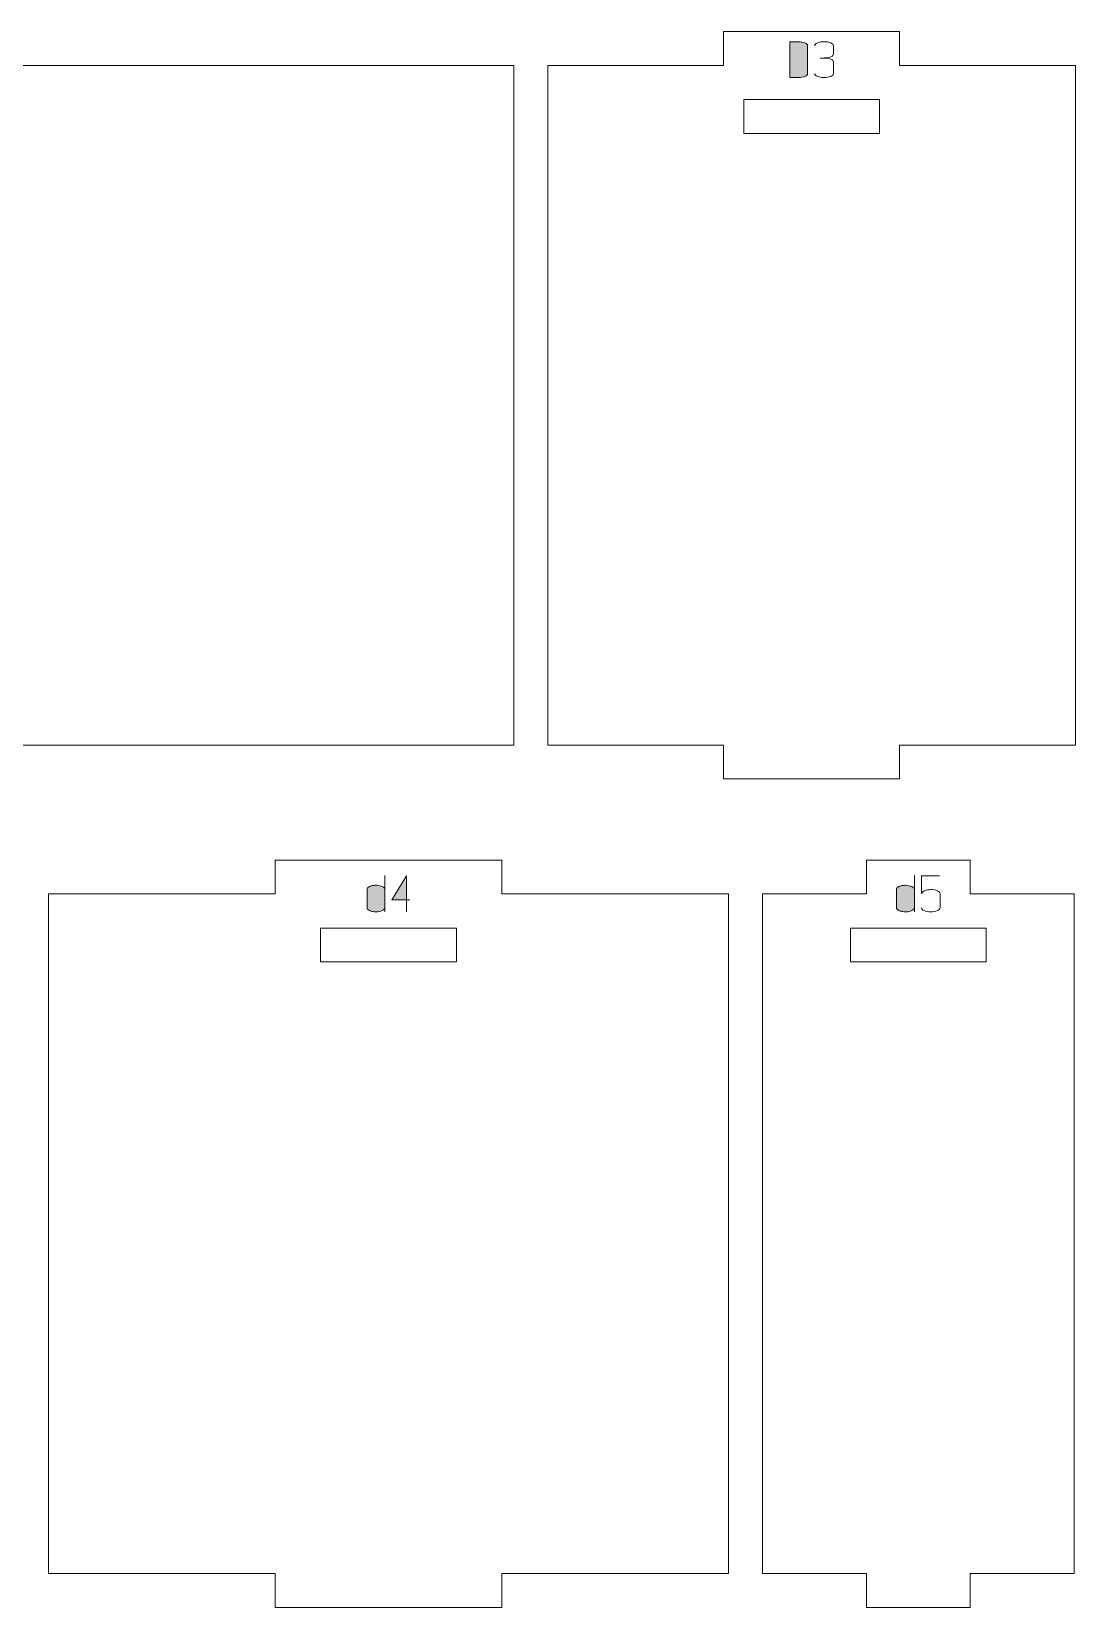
# Model space of a CAD drawing. Header units: centimetres. Extents: x -250 to 250, y -508 to 508.
# Drawn here: x -203.37 to -194.15, y 132.69 to 146.6 of the extents above; entities that cross this region are included whole.
import ezdxf

# ---------------------------------------------------------------- set-up
doc = ezdxf.new("R2010")
doc.units = ezdxf.units.CM
doc.header["$MEASUREMENT"] = 0
doc.layers.add('Capa 1', color=7, linetype='Continuous')

msp = doc.modelspace()

# ---------------------------------------------------------------- hatches: boundary and pattern name
at = {"layer": 'Capa 1', "true_color": 0x3e4095}
h = msp.add_hatch(color=175, dxfattribs=at)
edge = h.paths.add_edge_path()
edge.add_spline(control_points=[(-196.67141, 146.19656), (-196.67141, 146.19656), (-196.67141, 146.513), (-196.67141, 146.513), (-196.67141, 146.513), (-196.59666, 146.513), (-196.59666, 146.513), (-196.57373, 146.513), (-196.55416, 146.50948), (-196.53795, 146.50245), (-196.52206, 146.49542), (-196.51411, 146.48717), (-196.51411, 146.47769), (-196.51411, 146.47769), (-196.51411, 146.23187), (-196.51411, 146.23187), (-196.51411, 146.22209), (-196.52206, 146.21368), (-196.53795, 146.20665), (-196.55324, 146.19992), (-196.57281, 146.19656), (-196.59666, 146.19656), (-196.59666, 146.19656), (-196.67141, 146.19656), (-196.67141, 146.19656)], knot_values=[0, 0, 0, 0, 0.125, 0.125, 0.125, 0.25, 0.25, 0.25, 0.375, 0.375, 0.375, 0.5, 0.5, 0.5, 0.625, 0.625, 0.625, 0.75, 0.75, 0.75, 0.875, 0.875, 0.875, 1, 1, 1, 1], degree=3, periodic=1)
h = msp.add_hatch(color=175, dxfattribs=at)
edge = h.paths.add_edge_path()
edge.add_spline(control_points=[(-196.67141, 146.513), (-196.67141, 146.513), (-196.67141, 146.19656), (-196.67141, 146.19656), (-196.67141, 146.19656), (-196.59666, 146.19656), (-196.59666, 146.19656), (-196.57281, 146.19656), (-196.55324, 146.19992), (-196.53795, 146.20665), (-196.52206, 146.21368), (-196.51411, 146.22209), (-196.51411, 146.23187), (-196.51411, 146.23187), (-196.51411, 146.47769), (-196.51411, 146.47769), (-196.51411, 146.48717), (-196.52206, 146.49542), (-196.53795, 146.50245), (-196.55416, 146.50948), (-196.57373, 146.513), (-196.59666, 146.513), (-196.59666, 146.513), (-196.67141, 146.513), (-196.67141, 146.513)], knot_values=[0, 0, 0, 0, 0.125, 0.125, 0.125, 0.25, 0.25, 0.25, 0.375, 0.375, 0.375, 0.5, 0.5, 0.5, 0.625, 0.625, 0.625, 0.75, 0.75, 0.75, 0.875, 0.875, 0.875, 1, 1, 1, 1], degree=3, periodic=1)
h = msp.add_hatch(color=175, dxfattribs=at)
edge = h.paths.add_edge_path()
edge.add_spline(control_points=[(-196.36873, 146.19656), (-196.39227, 146.19656), (-196.41192, 146.2), (-196.42766, 146.20688), (-196.44341, 146.21376), (-196.45128, 146.22209), (-196.45128, 146.23187), (-196.45128, 146.22209), (-196.44341, 146.21376), (-196.42766, 146.20688), (-196.41192, 146.2), (-196.39227, 146.19656), (-196.36873, 146.19656), (-196.34519, 146.19656), (-196.32554, 146.2), (-196.3098, 146.20688), (-196.29405, 146.21376), (-196.28618, 146.22209), (-196.28618, 146.23187), (-196.28618, 146.23187), (-196.28618, 146.33506), (-196.28618, 146.33506), (-196.28618, 146.34332), (-196.29184, 146.3505), (-196.30315, 146.35661), (-196.31446, 146.36273), (-196.34763, 146.36686), (-196.40267, 146.369), (-196.34794, 146.37236), (-196.31507, 146.37634), (-196.30407, 146.38092), (-196.29306, 146.38551), (-196.2871, 146.393), (-196.28618, 146.40339), (-196.28618, 146.40339), (-196.28618, 146.47769), (-196.28618, 146.47769), (-196.28618, 146.48747), (-196.29405, 146.4958), (-196.3098, 146.50268), (-196.32554, 146.50956), (-196.34519, 146.513), (-196.36873, 146.513), (-196.39227, 146.513), (-196.41192, 146.50956), (-196.42766, 146.50268), (-196.44341, 146.4958), (-196.45128, 146.48747), (-196.45128, 146.47769), (-196.45128, 146.48747), (-196.44341, 146.4958), (-196.42766, 146.50268), (-196.41192, 146.50956), (-196.39227, 146.513), (-196.36873, 146.513), (-196.34519, 146.513), (-196.32554, 146.50956), (-196.3098, 146.50268), (-196.29405, 146.4958), (-196.28618, 146.48747), (-196.28618, 146.47769), (-196.28618, 146.47769), (-196.28618, 146.40339), (-196.28618, 146.40339), (-196.2871, 146.393), (-196.29306, 146.38551), (-196.30407, 146.38092), (-196.31507, 146.37634), (-196.34794, 146.37236), (-196.40267, 146.369), (-196.34763, 146.36686), (-196.31446, 146.36273), (-196.30315, 146.35661), (-196.29184, 146.3505), (-196.28618, 146.34332), (-196.28618, 146.33506), (-196.28618, 146.33506), (-196.28618, 146.23187), (-196.28618, 146.23187), (-196.28618, 146.22209), (-196.29405, 146.21376), (-196.3098, 146.20688), (-196.32554, 146.2), (-196.34519, 146.19656), (-196.36873, 146.19656)], knot_values=[0, 0, 0, 0, 0.03571429, 0.03571429, 0.03571429, 0.07142857, 0.07142857, 0.07142857, 0.10714286, 0.10714286, 0.10714286, 0.14285714, 0.14285714, 0.14285714, 0.17857143, 0.17857143, 0.17857143, 0.21428571, 0.21428571, 0.21428571, 0.25, 0.25, 0.25, 0.28571429, 0.28571429, 0.28571429, 0.32142857, 0.32142857, 0.32142857, 0.35714286, 0.35714286, 0.35714286, 0.39285714, 0.39285714, 0.39285714, 0.42857143, 0.42857143, 0.42857143, 0.46428571, 0.46428571, 0.46428571, 0.5, 0.5, 0.5, 0.53571429, 0.53571429, 0.53571429, 0.57142857, 0.57142857, 0.57142857, 0.60714286, 0.60714286, 0.60714286, 0.64285714, 0.64285714, 0.64285714, 0.67857143, 0.67857143, 0.67857143, 0.71428571, 0.71428571, 0.71428571, 0.75, 0.75, 0.75, 0.78571429, 0.78571429, 0.78571429, 0.82142857, 0.82142857, 0.82142857, 0.85714286, 0.85714286, 0.85714286, 0.89285714, 0.89285714, 0.89285714, 0.92857143, 0.92857143, 0.92857143, 0.96428571, 0.96428571, 0.96428571, 1, 1, 1, 1], degree=3, periodic=1)
h = msp.add_hatch(color=175, dxfattribs=at)
edge = h.paths.add_edge_path()
edge.add_spline(control_points=[(-200.40699, 139.02903), (-200.40699, 139.02903), (-200.40699, 138.86576), (-200.40699, 138.86576), (-200.40699, 138.86118), (-200.40516, 138.85682), (-200.40149, 138.85269), (-200.39782, 138.84857), (-200.39247, 138.84482), (-200.38544, 138.84146), (-200.3784, 138.83809), (-200.36977, 138.83542), (-200.35952, 138.83343), (-200.34928, 138.83144), (-200.33759, 138.83045), (-200.32444, 138.83045), (-200.30487, 138.83045), (-200.28745, 138.83412), (-200.27216, 138.84146), (-200.25626, 138.84879), (-200.24831, 138.8569), (-200.24831, 138.86576), (-200.24831, 138.86576), (-200.24831, 139.15148), (-200.24831, 139.15148), (-200.24831, 139.15148), (-200.24831, 139.02903), (-200.24831, 139.02903), (-200.24831, 139.0382), (-200.25626, 139.04615), (-200.27216, 139.05288), (-200.28745, 139.05991), (-200.30487, 139.06373), (-200.32444, 139.06434), (-200.33759, 139.06434), (-200.34928, 139.06335), (-200.35952, 139.06136), (-200.36977, 139.05937), (-200.3784, 139.0567), (-200.38544, 139.05333), (-200.39247, 139.04997), (-200.39782, 139.04623), (-200.40149, 139.0421), (-200.40516, 139.03797), (-200.40699, 139.03361), (-200.40699, 139.02903)], knot_values=[0, 0, 0, 0, 0.06666667, 0.06666667, 0.06666667, 0.13333333, 0.13333333, 0.13333333, 0.2, 0.2, 0.2, 0.26666667, 0.26666667, 0.26666667, 0.33333333, 0.33333333, 0.33333333, 0.4, 0.4, 0.4, 0.46666667, 0.46666667, 0.46666667, 0.53333333, 0.53333333, 0.53333333, 0.6, 0.6, 0.6, 0.66666667, 0.66666667, 0.66666667, 0.73333333, 0.73333333, 0.73333333, 0.8, 0.8, 0.8, 0.86666667, 0.86666667, 0.86666667, 0.93333333, 0.93333333, 0.93333333, 1, 1, 1, 1], degree=3, periodic=1)
h = msp.add_hatch(color=175, dxfattribs=at)
edge = h.paths.add_edge_path()
edge.add_spline(control_points=[(-200.24831, 138.86576), (-200.24831, 138.8569), (-200.25626, 138.84879), (-200.27216, 138.84146), (-200.28745, 138.83412), (-200.30487, 138.83045), (-200.32444, 138.83045), (-200.33759, 138.83045), (-200.34928, 138.83144), (-200.35952, 138.83343), (-200.36977, 138.83542), (-200.3784, 138.83809), (-200.38544, 138.84146), (-200.39247, 138.84482), (-200.39782, 138.84857), (-200.40149, 138.85269), (-200.40516, 138.85682), (-200.40699, 138.86118), (-200.40699, 138.86576), (-200.40699, 138.86576), (-200.40699, 139.02903), (-200.40699, 139.02903), (-200.40699, 139.03361), (-200.40516, 139.03797), (-200.40149, 139.0421), (-200.39782, 139.04623), (-200.39247, 139.04997), (-200.38544, 139.05333), (-200.3784, 139.0567), (-200.36977, 139.05937), (-200.35952, 139.06136), (-200.34928, 139.06335), (-200.33759, 139.06434), (-200.32444, 139.06434), (-200.30487, 139.06373), (-200.28745, 139.05991), (-200.27216, 139.05288), (-200.25626, 139.04615), (-200.24831, 139.0382), (-200.24831, 139.02903), (-200.24831, 139.02903), (-200.24831, 138.86576), (-200.24831, 138.86576)], knot_values=[0, 0, 0, 0, 0.07142857, 0.07142857, 0.07142857, 0.14285714, 0.14285714, 0.14285714, 0.21428571, 0.21428571, 0.21428571, 0.28571429, 0.28571429, 0.28571429, 0.35714286, 0.35714286, 0.35714286, 0.42857143, 0.42857143, 0.42857143, 0.5, 0.5, 0.5, 0.57142857, 0.57142857, 0.57142857, 0.64285714, 0.64285714, 0.64285714, 0.71428571, 0.71428571, 0.71428571, 0.78571429, 0.78571429, 0.78571429, 0.85714286, 0.85714286, 0.85714286, 0.92857143, 0.92857143, 0.92857143, 1, 1, 1, 1], degree=3, periodic=1)
h = msp.add_hatch(color=175, dxfattribs=at)
edge = h.paths.add_edge_path()
edge.add_spline(control_points=[(-200.05707, 138.93501), (-200.05707, 138.93501), (-200.05707, 139.14735), (-200.05707, 139.14735), (-200.05707, 139.14735), (-200.18686, 138.93501), (-200.18686, 138.93501), (-200.18686, 138.93501), (-200.05707, 138.93501), (-200.05707, 138.93501)], knot_values=[0, 0, 0, 0, 0.33333333, 0.33333333, 0.33333333, 0.66666667, 0.66666667, 0.66666667, 1, 1, 1, 1], degree=3, periodic=1)
h = msp.add_hatch(color=175, dxfattribs=at)
edge = h.paths.add_edge_path()
edge.add_spline(control_points=[(-200.05707, 138.93501), (-200.05707, 138.93501), (-200.05707, 138.83045), (-200.05707, 138.83045), (-200.05707, 138.83045), (-200.05707, 138.93501), (-200.05707, 138.93501), (-200.05707, 138.93501), (-200.18686, 138.93501), (-200.18686, 138.93501), (-200.18686, 138.93501), (-200.05707, 139.14735), (-200.05707, 139.14735), (-200.05707, 139.14735), (-200.05707, 138.93501), (-200.05707, 138.93501), (-200.05707, 138.93501), (-200.02726, 138.93501), (-200.02726, 138.93501), (-200.02726, 138.93501), (-200.05707, 138.93501), (-200.05707, 138.93501)], knot_values=[0, 0, 0, 0, 0.14285714, 0.14285714, 0.14285714, 0.28571429, 0.28571429, 0.28571429, 0.42857143, 0.42857143, 0.42857143, 0.57142857, 0.57142857, 0.57142857, 0.71428571, 0.71428571, 0.71428571, 0.85714286, 0.85714286, 0.85714286, 1, 1, 1, 1], degree=3, periodic=1)
h = msp.add_hatch(color=175, dxfattribs=at)
edge = h.paths.add_edge_path()
edge.add_spline(control_points=[(-195.72887, 139.02903), (-195.72887, 139.02903), (-195.72887, 138.86576), (-195.72887, 138.86576), (-195.72887, 138.86118), (-195.72704, 138.85682), (-195.72337, 138.85269), (-195.7197, 138.84857), (-195.71435, 138.84482), (-195.70732, 138.84146), (-195.70028, 138.83809), (-195.69165, 138.83542), (-195.6814, 138.83343), (-195.67116, 138.83144), (-195.65947, 138.83045), (-195.64632, 138.83045), (-195.62675, 138.83045), (-195.60933, 138.83412), (-195.59404, 138.84146), (-195.57814, 138.84879), (-195.57019, 138.8569), (-195.57019, 138.86576), (-195.57019, 138.86576), (-195.57019, 139.15148), (-195.57019, 139.15148), (-195.57019, 139.15148), (-195.57019, 139.02903), (-195.57019, 139.02903), (-195.57019, 139.0382), (-195.57814, 139.04615), (-195.59404, 139.05288), (-195.60933, 139.05991), (-195.62675, 139.06373), (-195.64632, 139.06434), (-195.65947, 139.06434), (-195.67116, 139.06335), (-195.6814, 139.06136), (-195.69165, 139.05937), (-195.70028, 139.0567), (-195.70732, 139.05333), (-195.71435, 139.04997), (-195.7197, 139.04623), (-195.72337, 139.0421), (-195.72704, 139.03797), (-195.72887, 139.03361), (-195.72887, 139.02903)], knot_values=[0, 0, 0, 0, 0.06666667, 0.06666667, 0.06666667, 0.13333333, 0.13333333, 0.13333333, 0.2, 0.2, 0.2, 0.26666667, 0.26666667, 0.26666667, 0.33333333, 0.33333333, 0.33333333, 0.4, 0.4, 0.4, 0.46666667, 0.46666667, 0.46666667, 0.53333333, 0.53333333, 0.53333333, 0.6, 0.6, 0.6, 0.66666667, 0.66666667, 0.66666667, 0.73333333, 0.73333333, 0.73333333, 0.8, 0.8, 0.8, 0.86666667, 0.86666667, 0.86666667, 0.93333333, 0.93333333, 0.93333333, 1, 1, 1, 1], degree=3, periodic=1)
h = msp.add_hatch(color=175, dxfattribs=at)
edge = h.paths.add_edge_path()
edge.add_spline(control_points=[(-195.57019, 138.86576), (-195.57019, 138.8569), (-195.57814, 138.84879), (-195.59404, 138.84146), (-195.60933, 138.83412), (-195.62675, 138.83045), (-195.64632, 138.83045), (-195.65947, 138.83045), (-195.67116, 138.83144), (-195.6814, 138.83343), (-195.69165, 138.83542), (-195.70028, 138.83809), (-195.70732, 138.84146), (-195.71435, 138.84482), (-195.7197, 138.84857), (-195.72337, 138.85269), (-195.72704, 138.85682), (-195.72887, 138.86118), (-195.72887, 138.86576), (-195.72887, 138.86576), (-195.72887, 139.02903), (-195.72887, 139.02903), (-195.72887, 139.03361), (-195.72704, 139.03797), (-195.72337, 139.0421), (-195.7197, 139.04623), (-195.71435, 139.04997), (-195.70732, 139.05333), (-195.70028, 139.0567), (-195.69165, 139.05937), (-195.6814, 139.06136), (-195.67116, 139.06335), (-195.65947, 139.06434), (-195.64632, 139.06434), (-195.62675, 139.06373), (-195.60933, 139.05991), (-195.59404, 139.05288), (-195.57814, 139.04615), (-195.57019, 139.0382), (-195.57019, 139.02903), (-195.57019, 139.02903), (-195.57019, 138.86576), (-195.57019, 138.86576)], knot_values=[0, 0, 0, 0, 0.07142857, 0.07142857, 0.07142857, 0.14285714, 0.14285714, 0.14285714, 0.21428571, 0.21428571, 0.21428571, 0.28571429, 0.28571429, 0.28571429, 0.35714286, 0.35714286, 0.35714286, 0.42857143, 0.42857143, 0.42857143, 0.5, 0.5, 0.5, 0.57142857, 0.57142857, 0.57142857, 0.64285714, 0.64285714, 0.64285714, 0.71428571, 0.71428571, 0.71428571, 0.78571429, 0.78571429, 0.78571429, 0.85714286, 0.85714286, 0.85714286, 0.92857143, 0.92857143, 0.92857143, 1, 1, 1, 1], degree=3, periodic=1)
h = msp.add_hatch(color=175, dxfattribs=at)
edge = h.paths.add_edge_path()
edge.add_spline(control_points=[(-195.42619, 138.83045), (-195.44973, 138.83045), (-195.46938, 138.83389), (-195.48512, 138.84077), (-195.50087, 138.84765), (-195.50874, 138.85598), (-195.50874, 138.86576), (-195.50874, 138.85598), (-195.50087, 138.84765), (-195.48512, 138.84077), (-195.46938, 138.83389), (-195.44973, 138.83045), (-195.42619, 138.83045), (-195.40265, 138.83045), (-195.383, 138.83389), (-195.36726, 138.84077), (-195.35151, 138.84765), (-195.34364, 138.85598), (-195.34364, 138.86576), (-195.34364, 138.86576), (-195.34364, 138.99142), (-195.34364, 138.99142), (-195.34364, 139.00121), (-195.35151, 139.00954), (-195.36726, 139.01642), (-195.383, 139.0233), (-195.40265, 139.02674), (-195.42619, 139.02674), (-195.44759, 139.0249), (-195.4641, 139.02245), (-195.47572, 139.0194), (-195.48734, 139.01634), (-195.49834, 139.00701), (-195.50874, 138.99142), (-195.50874, 138.99142), (-195.50874, 139.14689), (-195.50874, 139.14689), (-195.50874, 139.14689), (-195.34914, 139.14689), (-195.34914, 139.14689), (-195.34914, 139.14689), (-195.50874, 139.14689), (-195.50874, 139.14689), (-195.50874, 139.14689), (-195.50874, 138.99142), (-195.50874, 138.99142), (-195.49834, 139.00701), (-195.48734, 139.01634), (-195.47572, 139.0194), (-195.4641, 139.02245), (-195.44759, 139.0249), (-195.42619, 139.02674), (-195.40265, 139.02674), (-195.383, 139.0233), (-195.36726, 139.01642), (-195.35151, 139.00954), (-195.34364, 139.00121), (-195.34364, 138.99142), (-195.34364, 138.99142), (-195.34364, 138.86576), (-195.34364, 138.86576), (-195.34364, 138.85598), (-195.35151, 138.84765), (-195.36726, 138.84077), (-195.383, 138.83389), (-195.40265, 138.83045), (-195.42619, 138.83045)], knot_values=[0, 0, 0, 0, 0.04545455, 0.04545455, 0.04545455, 0.09090909, 0.09090909, 0.09090909, 0.13636364, 0.13636364, 0.13636364, 0.18181818, 0.18181818, 0.18181818, 0.22727273, 0.22727273, 0.22727273, 0.27272727, 0.27272727, 0.27272727, 0.31818182, 0.31818182, 0.31818182, 0.36363636, 0.36363636, 0.36363636, 0.40909091, 0.40909091, 0.40909091, 0.45454545, 0.45454545, 0.45454545, 0.5, 0.5, 0.5, 0.54545455, 0.54545455, 0.54545455, 0.59090909, 0.59090909, 0.59090909, 0.63636364, 0.63636364, 0.63636364, 0.68181818, 0.68181818, 0.68181818, 0.72727273, 0.72727273, 0.72727273, 0.77272727, 0.77272727, 0.77272727, 0.81818182, 0.81818182, 0.81818182, 0.86363636, 0.86363636, 0.86363636, 0.90909091, 0.90909091, 0.90909091, 0.95454545, 0.95454545, 0.95454545, 1, 1, 1, 1], degree=3, periodic=1)
h = msp.add_hatch(color=175, dxfattribs=at)
edge = h.paths.add_edge_path()
edge.add_spline(control_points=[(-200.24831, 138.83045), (-200.24831, 138.83045), (-200.24831, 138.86576), (-200.24831, 138.86576), (-200.24831, 138.86576), (-200.24831, 138.83045), (-200.24831, 138.83045)], knot_values=[0, 0, 0, 0, 0.5, 0.5, 0.5, 1, 1, 1, 1], degree=3, periodic=1)
h = msp.add_hatch(color=175, dxfattribs=at)
edge = h.paths.add_edge_path()
edge.add_spline(control_points=[(-195.57019, 138.83045), (-195.57019, 138.83045), (-195.57019, 138.86576), (-195.57019, 138.86576), (-195.57019, 138.86576), (-195.57019, 138.83045), (-195.57019, 138.83045)], knot_values=[0, 0, 0, 0, 0.5, 0.5, 0.5, 1, 1, 1, 1], degree=3, periodic=1)

# ---------------------------------------------------------------- linework, layer by layer
at = {"layer": 'Capa 1', "color": 240, "lineweight": 9}
for points, knots in [([(-219.13514, 146.30296), (-219.13514, 146.30296), (-219.13514, 140.30296), (-219.13514, 140.30296), (-219.13514, 140.30296), (-212.46025, 140.30296), (-212.46025, 140.30296), (-212.46025, 140.30296), (-212.46025, 140.00296), (-212.46025, 140.00296), (-212.46025, 140.00296), (-205.78536, 140.00296), (-205.78536, 140.00296), (-205.78536, 140.00296), (-205.78536, 140.30296), (-205.78536, 140.30296), (-205.78536, 140.30296), (-199.11046, 140.30296), (-199.11046, 140.30296), (-199.11046, 140.30296), (-199.11046, 146.30296), (-199.11046, 146.30296), (-199.11046, 146.30296), (-205.78536, 146.30296), (-205.78536, 146.30296), (-205.78536, 146.30296), (-205.78536, 146.60296), (-205.78536, 146.60296), (-205.78536, 146.60296), (-212.46025, 146.60296), (-212.46025, 146.60296), (-212.46025, 146.60296), (-212.46025, 146.30296), (-212.46025, 146.30296), (-212.46025, 146.30296), (-219.13514, 146.30296), (-219.13514, 146.30296)], [0, 0, 0, 0, 0.08333333, 0.08333333, 0.08333333, 0.16666667, 0.16666667, 0.16666667, 0.25, 0.25, 0.25, 0.33333333, 0.33333333, 0.33333333, 0.41666667, 0.41666667, 0.41666667, 0.5, 0.5, 0.5, 0.58333333, 0.58333333, 0.58333333, 0.66666667, 0.66666667, 0.66666667, 0.75, 0.75, 0.75, 0.83333333, 0.83333333, 0.83333333, 0.91666667, 0.91666667, 0.91666667, 1, 1, 1, 1]), ([(-198.81046, 146.30296), (-198.81046, 146.30296), (-198.81046, 140.30296), (-198.81046, 140.30296), (-198.81046, 140.30296), (-197.25602, 140.30296), (-197.25602, 140.30296), (-197.25602, 140.30296), (-197.25602, 140.00296), (-197.25602, 140.00296), (-197.25602, 140.00296), (-195.70157, 140.00296), (-195.70157, 140.00296), (-195.70157, 140.00296), (-195.70157, 140.30296), (-195.70157, 140.30296), (-195.70157, 140.30296), (-194.14712, 140.30296), (-194.14712, 140.30296), (-194.14712, 140.30296), (-194.14712, 146.30296), (-194.14712, 146.30296), (-194.14712, 146.30296), (-195.70157, 146.30296), (-195.70157, 146.30296), (-195.70157, 146.30296), (-195.70157, 146.60296), (-195.70157, 146.60296), (-195.70157, 146.60296), (-197.25602, 146.60296), (-197.25602, 146.60296), (-197.25602, 146.60296), (-197.25602, 146.30296), (-197.25602, 146.30296), (-197.25602, 146.30296), (-198.81046, 146.30296), (-198.81046, 146.30296)], [0, 0, 0, 0, 0.08333333, 0.08333333, 0.08333333, 0.16666667, 0.16666667, 0.16666667, 0.25, 0.25, 0.25, 0.33333333, 0.33333333, 0.33333333, 0.41666667, 0.41666667, 0.41666667, 0.5, 0.5, 0.5, 0.58333333, 0.58333333, 0.58333333, 0.66666667, 0.66666667, 0.66666667, 0.75, 0.75, 0.75, 0.83333333, 0.83333333, 0.83333333, 0.91666667, 0.91666667, 0.91666667, 1, 1, 1, 1]), ([(-197.07879, 146.0032), (-197.07879, 146.0032), (-195.87879, 146.0032), (-195.87879, 146.0032), (-195.87879, 146.0032), (-195.87879, 145.7032), (-195.87879, 145.7032), (-195.87879, 145.7032), (-197.07879, 145.7032), (-197.07879, 145.7032), (-197.07879, 145.7032), (-197.07879, 146.0032), (-197.07879, 146.0032)], [0, 0, 0, 0, 0.25, 0.25, 0.25, 0.5, 0.5, 0.5, 0.75, 0.75, 0.75, 1, 1, 1, 1]), ([(-203.22151, 138.98765), (-203.22151, 138.98765), (-203.22151, 132.98765), (-203.22151, 132.98765), (-203.22151, 132.98765), (-201.21858, 132.98765), (-201.21858, 132.98765), (-201.21858, 132.98765), (-201.21858, 132.68765), (-201.21858, 132.68765), (-201.21858, 132.68765), (-199.21566, 132.68765), (-199.21566, 132.68765), (-199.21566, 132.68765), (-199.21566, 132.98765), (-199.21566, 132.98765), (-199.21566, 132.98765), (-197.21274, 132.98765), (-197.21274, 132.98765), (-197.21274, 132.98765), (-197.21274, 138.98765), (-197.21274, 138.98765), (-197.21274, 138.98765), (-199.21566, 138.98765), (-199.21566, 138.98765), (-199.21566, 138.98765), (-199.21566, 139.28765), (-199.21566, 139.28765), (-199.21566, 139.28765), (-201.21858, 139.28765), (-201.21858, 139.28765), (-201.21858, 139.28765), (-201.21858, 138.98765), (-201.21858, 138.98765), (-201.21858, 138.98765), (-203.22151, 138.98765), (-203.22151, 138.98765)], [0, 0, 0, 0, 0.08333333, 0.08333333, 0.08333333, 0.16666667, 0.16666667, 0.16666667, 0.25, 0.25, 0.25, 0.33333333, 0.33333333, 0.33333333, 0.41666667, 0.41666667, 0.41666667, 0.5, 0.5, 0.5, 0.58333333, 0.58333333, 0.58333333, 0.66666667, 0.66666667, 0.66666667, 0.75, 0.75, 0.75, 0.83333333, 0.83333333, 0.83333333, 0.91666667, 0.91666667, 0.91666667, 1, 1, 1, 1]), ([(-196.91274, 138.98765), (-196.91274, 138.98765), (-196.91274, 132.98765), (-196.91274, 132.98765), (-196.91274, 132.98765), (-195.99508, 132.98765), (-195.99508, 132.98765), (-195.99508, 132.98765), (-195.99508, 132.68765), (-195.99508, 132.68765), (-195.99508, 132.68765), (-195.07742, 132.68765), (-195.07742, 132.68765), (-195.07742, 132.68765), (-195.07742, 132.98765), (-195.07742, 132.98765), (-195.07742, 132.98765), (-194.15976, 132.98765), (-194.15976, 132.98765), (-194.15976, 132.98765), (-194.15976, 138.98765), (-194.15976, 138.98765), (-194.15976, 138.98765), (-195.07742, 138.98765), (-195.07742, 138.98765), (-195.07742, 138.98765), (-195.07742, 139.28765), (-195.07742, 139.28765), (-195.07742, 139.28765), (-195.99508, 139.28765), (-195.99508, 139.28765), (-195.99508, 139.28765), (-195.99508, 138.98765), (-195.99508, 138.98765), (-195.99508, 138.98765), (-196.91274, 138.98765), (-196.91274, 138.98765)], [0, 0, 0, 0, 0.08333333, 0.08333333, 0.08333333, 0.16666667, 0.16666667, 0.16666667, 0.25, 0.25, 0.25, 0.33333333, 0.33333333, 0.33333333, 0.41666667, 0.41666667, 0.41666667, 0.5, 0.5, 0.5, 0.58333333, 0.58333333, 0.58333333, 0.66666667, 0.66666667, 0.66666667, 0.75, 0.75, 0.75, 0.83333333, 0.83333333, 0.83333333, 0.91666667, 0.91666667, 0.91666667, 1, 1, 1, 1]), ([(-200.81712, 138.6872), (-200.81712, 138.6872), (-199.61712, 138.6872), (-199.61712, 138.6872), (-199.61712, 138.6872), (-199.61712, 138.3872), (-199.61712, 138.3872), (-199.61712, 138.3872), (-200.81712, 138.3872), (-200.81712, 138.3872), (-200.81712, 138.3872), (-200.81712, 138.6872), (-200.81712, 138.6872)], [0, 0, 0, 0, 0.25, 0.25, 0.25, 0.5, 0.5, 0.5, 0.75, 0.75, 0.75, 1, 1, 1, 1]), ([(-196.13625, 138.6872), (-196.13625, 138.6872), (-194.93625, 138.6872), (-194.93625, 138.6872), (-194.93625, 138.6872), (-194.93625, 138.3872), (-194.93625, 138.3872), (-194.93625, 138.3872), (-196.13625, 138.3872), (-196.13625, 138.3872), (-196.13625, 138.3872), (-196.13625, 138.6872), (-196.13625, 138.6872)], [0, 0, 0, 0, 0.25, 0.25, 0.25, 0.5, 0.5, 0.5, 0.75, 0.75, 0.75, 1, 1, 1, 1])]:
    msp.add_open_spline(points, degree=3, knots=knots, dxfattribs=at)
at = {"layer": 'Capa 1', "color": 114, "lineweight": 9}
for points, knots in [([(-196.67141, 146.19656), (-196.67141, 146.19656), (-196.67141, 146.513), (-196.67141, 146.513), (-196.67141, 146.513), (-196.59666, 146.513), (-196.59666, 146.513), (-196.57373, 146.513), (-196.55416, 146.50948), (-196.53795, 146.50245), (-196.52206, 146.49542), (-196.51411, 146.48717), (-196.51411, 146.47769), (-196.51411, 146.47769), (-196.51411, 146.23187), (-196.51411, 146.23187), (-196.51411, 146.22209), (-196.52206, 146.21368), (-196.53795, 146.20665), (-196.55324, 146.19992), (-196.57281, 146.19656), (-196.59666, 146.19656), (-196.59666, 146.19656), (-196.67141, 146.19656), (-196.67141, 146.19656)], [0, 0, 0, 0, 0.125, 0.125, 0.125, 0.25, 0.25, 0.25, 0.375, 0.375, 0.375, 0.5, 0.5, 0.5, 0.625, 0.625, 0.625, 0.75, 0.75, 0.75, 0.875, 0.875, 0.875, 1, 1, 1, 1]), ([(-196.67141, 146.513), (-196.67141, 146.513), (-196.67141, 146.19656), (-196.67141, 146.19656), (-196.67141, 146.19656), (-196.59666, 146.19656), (-196.59666, 146.19656), (-196.57281, 146.19656), (-196.55324, 146.19992), (-196.53795, 146.20665), (-196.52206, 146.21368), (-196.51411, 146.22209), (-196.51411, 146.23187), (-196.51411, 146.23187), (-196.51411, 146.47769), (-196.51411, 146.47769), (-196.51411, 146.48717), (-196.52206, 146.49542), (-196.53795, 146.50245), (-196.55416, 146.50948), (-196.57373, 146.513), (-196.59666, 146.513), (-196.59666, 146.513), (-196.67141, 146.513), (-196.67141, 146.513)], [0, 0, 0, 0, 0.125, 0.125, 0.125, 0.25, 0.25, 0.25, 0.375, 0.375, 0.375, 0.5, 0.5, 0.5, 0.625, 0.625, 0.625, 0.75, 0.75, 0.75, 0.875, 0.875, 0.875, 1, 1, 1, 1]), ([(-196.36873, 146.19656), (-196.39227, 146.19656), (-196.41192, 146.2), (-196.42766, 146.20688), (-196.44341, 146.21376), (-196.45128, 146.22209), (-196.45128, 146.23187), (-196.45128, 146.22209), (-196.44341, 146.21376), (-196.42766, 146.20688), (-196.41192, 146.2), (-196.39227, 146.19656), (-196.36873, 146.19656), (-196.34519, 146.19656), (-196.32554, 146.2), (-196.3098, 146.20688), (-196.29405, 146.21376), (-196.28618, 146.22209), (-196.28618, 146.23187), (-196.28618, 146.23187), (-196.28618, 146.33506), (-196.28618, 146.33506), (-196.28618, 146.34332), (-196.29184, 146.3505), (-196.30315, 146.35661), (-196.31446, 146.36273), (-196.34763, 146.36686), (-196.40267, 146.369), (-196.34794, 146.37236), (-196.31507, 146.37634), (-196.30407, 146.38092), (-196.29306, 146.38551), (-196.2871, 146.393), (-196.28618, 146.40339), (-196.28618, 146.40339), (-196.28618, 146.47769), (-196.28618, 146.47769), (-196.28618, 146.48747), (-196.29405, 146.4958), (-196.3098, 146.50268), (-196.32554, 146.50956), (-196.34519, 146.513), (-196.36873, 146.513), (-196.39227, 146.513), (-196.41192, 146.50956), (-196.42766, 146.50268), (-196.44341, 146.4958), (-196.45128, 146.48747), (-196.45128, 146.47769), (-196.45128, 146.48747), (-196.44341, 146.4958), (-196.42766, 146.50268), (-196.41192, 146.50956), (-196.39227, 146.513), (-196.36873, 146.513), (-196.34519, 146.513), (-196.32554, 146.50956), (-196.3098, 146.50268), (-196.29405, 146.4958), (-196.28618, 146.48747), (-196.28618, 146.47769), (-196.28618, 146.47769), (-196.28618, 146.40339), (-196.28618, 146.40339), (-196.2871, 146.393), (-196.29306, 146.38551), (-196.30407, 146.38092), (-196.31507, 146.37634), (-196.34794, 146.37236), (-196.40267, 146.369), (-196.34763, 146.36686), (-196.31446, 146.36273), (-196.30315, 146.35661), (-196.29184, 146.3505), (-196.28618, 146.34332), (-196.28618, 146.33506), (-196.28618, 146.33506), (-196.28618, 146.23187), (-196.28618, 146.23187), (-196.28618, 146.22209), (-196.29405, 146.21376), (-196.3098, 146.20688), (-196.32554, 146.2), (-196.34519, 146.19656), (-196.36873, 146.19656)], [0, 0, 0, 0, 0.03571429, 0.03571429, 0.03571429, 0.07142857, 0.07142857, 0.07142857, 0.10714286, 0.10714286, 0.10714286, 0.14285714, 0.14285714, 0.14285714, 0.17857143, 0.17857143, 0.17857143, 0.21428571, 0.21428571, 0.21428571, 0.25, 0.25, 0.25, 0.28571429, 0.28571429, 0.28571429, 0.32142857, 0.32142857, 0.32142857, 0.35714286, 0.35714286, 0.35714286, 0.39285714, 0.39285714, 0.39285714, 0.42857143, 0.42857143, 0.42857143, 0.46428571, 0.46428571, 0.46428571, 0.5, 0.5, 0.5, 0.53571429, 0.53571429, 0.53571429, 0.57142857, 0.57142857, 0.57142857, 0.60714286, 0.60714286, 0.60714286, 0.64285714, 0.64285714, 0.64285714, 0.67857143, 0.67857143, 0.67857143, 0.71428571, 0.71428571, 0.71428571, 0.75, 0.75, 0.75, 0.78571429, 0.78571429, 0.78571429, 0.82142857, 0.82142857, 0.82142857, 0.85714286, 0.85714286, 0.85714286, 0.89285714, 0.89285714, 0.89285714, 0.92857143, 0.92857143, 0.92857143, 0.96428571, 0.96428571, 0.96428571, 1, 1, 1, 1]), ([(-200.40699, 139.02903), (-200.40699, 139.02903), (-200.40699, 138.86576), (-200.40699, 138.86576), (-200.40699, 138.86118), (-200.40516, 138.85682), (-200.40149, 138.85269), (-200.39782, 138.84857), (-200.39247, 138.84482), (-200.38544, 138.84146), (-200.3784, 138.83809), (-200.36977, 138.83542), (-200.35952, 138.83343), (-200.34928, 138.83144), (-200.33759, 138.83045), (-200.32444, 138.83045), (-200.30487, 138.83045), (-200.28745, 138.83412), (-200.27216, 138.84146), (-200.25626, 138.84879), (-200.24831, 138.8569), (-200.24831, 138.86576), (-200.24831, 138.86576), (-200.24831, 139.15148), (-200.24831, 139.15148), (-200.24831, 139.15148), (-200.24831, 139.02903), (-200.24831, 139.02903), (-200.24831, 139.0382), (-200.25626, 139.04615), (-200.27216, 139.05288), (-200.28745, 139.05991), (-200.30487, 139.06373), (-200.32444, 139.06434), (-200.33759, 139.06434), (-200.34928, 139.06335), (-200.35952, 139.06136), (-200.36977, 139.05937), (-200.3784, 139.0567), (-200.38544, 139.05333), (-200.39247, 139.04997), (-200.39782, 139.04623), (-200.40149, 139.0421), (-200.40516, 139.03797), (-200.40699, 139.03361), (-200.40699, 139.02903)], [0, 0, 0, 0, 0.06666667, 0.06666667, 0.06666667, 0.13333333, 0.13333333, 0.13333333, 0.2, 0.2, 0.2, 0.26666667, 0.26666667, 0.26666667, 0.33333333, 0.33333333, 0.33333333, 0.4, 0.4, 0.4, 0.46666667, 0.46666667, 0.46666667, 0.53333333, 0.53333333, 0.53333333, 0.6, 0.6, 0.6, 0.66666667, 0.66666667, 0.66666667, 0.73333333, 0.73333333, 0.73333333, 0.8, 0.8, 0.8, 0.86666667, 0.86666667, 0.86666667, 0.93333333, 0.93333333, 0.93333333, 1, 1, 1, 1]), ([(-200.24831, 138.86576), (-200.24831, 138.8569), (-200.25626, 138.84879), (-200.27216, 138.84146), (-200.28745, 138.83412), (-200.30487, 138.83045), (-200.32444, 138.83045), (-200.33759, 138.83045), (-200.34928, 138.83144), (-200.35952, 138.83343), (-200.36977, 138.83542), (-200.3784, 138.83809), (-200.38544, 138.84146), (-200.39247, 138.84482), (-200.39782, 138.84857), (-200.40149, 138.85269), (-200.40516, 138.85682), (-200.40699, 138.86118), (-200.40699, 138.86576), (-200.40699, 138.86576), (-200.40699, 139.02903), (-200.40699, 139.02903), (-200.40699, 139.03361), (-200.40516, 139.03797), (-200.40149, 139.0421), (-200.39782, 139.04623), (-200.39247, 139.04997), (-200.38544, 139.05333), (-200.3784, 139.0567), (-200.36977, 139.05937), (-200.35952, 139.06136), (-200.34928, 139.06335), (-200.33759, 139.06434), (-200.32444, 139.06434), (-200.30487, 139.06373), (-200.28745, 139.05991), (-200.27216, 139.05288), (-200.25626, 139.04615), (-200.24831, 139.0382), (-200.24831, 139.02903), (-200.24831, 139.02903), (-200.24831, 138.86576), (-200.24831, 138.86576)], [0, 0, 0, 0, 0.07142857, 0.07142857, 0.07142857, 0.14285714, 0.14285714, 0.14285714, 0.21428571, 0.21428571, 0.21428571, 0.28571429, 0.28571429, 0.28571429, 0.35714286, 0.35714286, 0.35714286, 0.42857143, 0.42857143, 0.42857143, 0.5, 0.5, 0.5, 0.57142857, 0.57142857, 0.57142857, 0.64285714, 0.64285714, 0.64285714, 0.71428571, 0.71428571, 0.71428571, 0.78571429, 0.78571429, 0.78571429, 0.85714286, 0.85714286, 0.85714286, 0.92857143, 0.92857143, 0.92857143, 1, 1, 1, 1]), ([(-200.05707, 138.93501), (-200.05707, 138.93501), (-200.05707, 139.14735), (-200.05707, 139.14735), (-200.05707, 139.14735), (-200.18686, 138.93501), (-200.18686, 138.93501), (-200.18686, 138.93501), (-200.05707, 138.93501), (-200.05707, 138.93501)], [0, 0, 0, 0, 0.33333333, 0.33333333, 0.33333333, 0.66666667, 0.66666667, 0.66666667, 1, 1, 1, 1]), ([(-200.05707, 138.93501), (-200.05707, 138.93501), (-200.05707, 138.83045), (-200.05707, 138.83045), (-200.05707, 138.83045), (-200.05707, 138.93501), (-200.05707, 138.93501), (-200.05707, 138.93501), (-200.18686, 138.93501), (-200.18686, 138.93501), (-200.18686, 138.93501), (-200.05707, 139.14735), (-200.05707, 139.14735), (-200.05707, 139.14735), (-200.05707, 138.93501), (-200.05707, 138.93501), (-200.05707, 138.93501), (-200.02726, 138.93501), (-200.02726, 138.93501), (-200.02726, 138.93501), (-200.05707, 138.93501), (-200.05707, 138.93501)], [0, 0, 0, 0, 0.14285714, 0.14285714, 0.14285714, 0.28571429, 0.28571429, 0.28571429, 0.42857143, 0.42857143, 0.42857143, 0.57142857, 0.57142857, 0.57142857, 0.71428571, 0.71428571, 0.71428571, 0.85714286, 0.85714286, 0.85714286, 1, 1, 1, 1]), ([(-195.72887, 139.02903), (-195.72887, 139.02903), (-195.72887, 138.86576), (-195.72887, 138.86576), (-195.72887, 138.86118), (-195.72704, 138.85682), (-195.72337, 138.85269), (-195.7197, 138.84857), (-195.71435, 138.84482), (-195.70732, 138.84146), (-195.70028, 138.83809), (-195.69165, 138.83542), (-195.6814, 138.83343), (-195.67116, 138.83144), (-195.65947, 138.83045), (-195.64632, 138.83045), (-195.62675, 138.83045), (-195.60933, 138.83412), (-195.59404, 138.84146), (-195.57814, 138.84879), (-195.57019, 138.8569), (-195.57019, 138.86576), (-195.57019, 138.86576), (-195.57019, 139.15148), (-195.57019, 139.15148), (-195.57019, 139.15148), (-195.57019, 139.02903), (-195.57019, 139.02903), (-195.57019, 139.0382), (-195.57814, 139.04615), (-195.59404, 139.05288), (-195.60933, 139.05991), (-195.62675, 139.06373), (-195.64632, 139.06434), (-195.65947, 139.06434), (-195.67116, 139.06335), (-195.6814, 139.06136), (-195.69165, 139.05937), (-195.70028, 139.0567), (-195.70732, 139.05333), (-195.71435, 139.04997), (-195.7197, 139.04623), (-195.72337, 139.0421), (-195.72704, 139.03797), (-195.72887, 139.03361), (-195.72887, 139.02903)], [0, 0, 0, 0, 0.06666667, 0.06666667, 0.06666667, 0.13333333, 0.13333333, 0.13333333, 0.2, 0.2, 0.2, 0.26666667, 0.26666667, 0.26666667, 0.33333333, 0.33333333, 0.33333333, 0.4, 0.4, 0.4, 0.46666667, 0.46666667, 0.46666667, 0.53333333, 0.53333333, 0.53333333, 0.6, 0.6, 0.6, 0.66666667, 0.66666667, 0.66666667, 0.73333333, 0.73333333, 0.73333333, 0.8, 0.8, 0.8, 0.86666667, 0.86666667, 0.86666667, 0.93333333, 0.93333333, 0.93333333, 1, 1, 1, 1]), ([(-195.57019, 138.86576), (-195.57019, 138.8569), (-195.57814, 138.84879), (-195.59404, 138.84146), (-195.60933, 138.83412), (-195.62675, 138.83045), (-195.64632, 138.83045), (-195.65947, 138.83045), (-195.67116, 138.83144), (-195.6814, 138.83343), (-195.69165, 138.83542), (-195.70028, 138.83809), (-195.70732, 138.84146), (-195.71435, 138.84482), (-195.7197, 138.84857), (-195.72337, 138.85269), (-195.72704, 138.85682), (-195.72887, 138.86118), (-195.72887, 138.86576), (-195.72887, 138.86576), (-195.72887, 139.02903), (-195.72887, 139.02903), (-195.72887, 139.03361), (-195.72704, 139.03797), (-195.72337, 139.0421), (-195.7197, 139.04623), (-195.71435, 139.04997), (-195.70732, 139.05333), (-195.70028, 139.0567), (-195.69165, 139.05937), (-195.6814, 139.06136), (-195.67116, 139.06335), (-195.65947, 139.06434), (-195.64632, 139.06434), (-195.62675, 139.06373), (-195.60933, 139.05991), (-195.59404, 139.05288), (-195.57814, 139.04615), (-195.57019, 139.0382), (-195.57019, 139.02903), (-195.57019, 139.02903), (-195.57019, 138.86576), (-195.57019, 138.86576)], [0, 0, 0, 0, 0.07142857, 0.07142857, 0.07142857, 0.14285714, 0.14285714, 0.14285714, 0.21428571, 0.21428571, 0.21428571, 0.28571429, 0.28571429, 0.28571429, 0.35714286, 0.35714286, 0.35714286, 0.42857143, 0.42857143, 0.42857143, 0.5, 0.5, 0.5, 0.57142857, 0.57142857, 0.57142857, 0.64285714, 0.64285714, 0.64285714, 0.71428571, 0.71428571, 0.71428571, 0.78571429, 0.78571429, 0.78571429, 0.85714286, 0.85714286, 0.85714286, 0.92857143, 0.92857143, 0.92857143, 1, 1, 1, 1]), ([(-195.42619, 138.83045), (-195.44973, 138.83045), (-195.46938, 138.83389), (-195.48512, 138.84077), (-195.50087, 138.84765), (-195.50874, 138.85598), (-195.50874, 138.86576), (-195.50874, 138.85598), (-195.50087, 138.84765), (-195.48512, 138.84077), (-195.46938, 138.83389), (-195.44973, 138.83045), (-195.42619, 138.83045), (-195.40265, 138.83045), (-195.383, 138.83389), (-195.36726, 138.84077), (-195.35151, 138.84765), (-195.34364, 138.85598), (-195.34364, 138.86576), (-195.34364, 138.86576), (-195.34364, 138.99142), (-195.34364, 138.99142), (-195.34364, 139.00121), (-195.35151, 139.00954), (-195.36726, 139.01642), (-195.383, 139.0233), (-195.40265, 139.02674), (-195.42619, 139.02674), (-195.44759, 139.0249), (-195.4641, 139.02245), (-195.47572, 139.0194), (-195.48734, 139.01634), (-195.49834, 139.00701), (-195.50874, 138.99142), (-195.50874, 138.99142), (-195.50874, 139.14689), (-195.50874, 139.14689), (-195.50874, 139.14689), (-195.34914, 139.14689), (-195.34914, 139.14689), (-195.34914, 139.14689), (-195.50874, 139.14689), (-195.50874, 139.14689), (-195.50874, 139.14689), (-195.50874, 138.99142), (-195.50874, 138.99142), (-195.49834, 139.00701), (-195.48734, 139.01634), (-195.47572, 139.0194), (-195.4641, 139.02245), (-195.44759, 139.0249), (-195.42619, 139.02674), (-195.40265, 139.02674), (-195.383, 139.0233), (-195.36726, 139.01642), (-195.35151, 139.00954), (-195.34364, 139.00121), (-195.34364, 138.99142), (-195.34364, 138.99142), (-195.34364, 138.86576), (-195.34364, 138.86576), (-195.34364, 138.85598), (-195.35151, 138.84765), (-195.36726, 138.84077), (-195.383, 138.83389), (-195.40265, 138.83045), (-195.42619, 138.83045)], [0, 0, 0, 0, 0.04545455, 0.04545455, 0.04545455, 0.09090909, 0.09090909, 0.09090909, 0.13636364, 0.13636364, 0.13636364, 0.18181818, 0.18181818, 0.18181818, 0.22727273, 0.22727273, 0.22727273, 0.27272727, 0.27272727, 0.27272727, 0.31818182, 0.31818182, 0.31818182, 0.36363636, 0.36363636, 0.36363636, 0.40909091, 0.40909091, 0.40909091, 0.45454545, 0.45454545, 0.45454545, 0.5, 0.5, 0.5, 0.54545455, 0.54545455, 0.54545455, 0.59090909, 0.59090909, 0.59090909, 0.63636364, 0.63636364, 0.63636364, 0.68181818, 0.68181818, 0.68181818, 0.72727273, 0.72727273, 0.72727273, 0.77272727, 0.77272727, 0.77272727, 0.81818182, 0.81818182, 0.81818182, 0.86363636, 0.86363636, 0.86363636, 0.90909091, 0.90909091, 0.90909091, 0.95454545, 0.95454545, 0.95454545, 1, 1, 1, 1]), ([(-200.24831, 138.83045), (-200.24831, 138.83045), (-200.24831, 138.86576), (-200.24831, 138.86576), (-200.24831, 138.86576), (-200.24831, 138.83045), (-200.24831, 138.83045)], [0, 0, 0, 0, 0.5, 0.5, 0.5, 1, 1, 1, 1]), ([(-195.57019, 138.83045), (-195.57019, 138.83045), (-195.57019, 138.86576), (-195.57019, 138.86576), (-195.57019, 138.86576), (-195.57019, 138.83045), (-195.57019, 138.83045)], [0, 0, 0, 0, 0.5, 0.5, 0.5, 1, 1, 1, 1])]:
    msp.add_open_spline(points, degree=3, knots=knots, dxfattribs=at)

doc.saveas('drawing.dxf')
